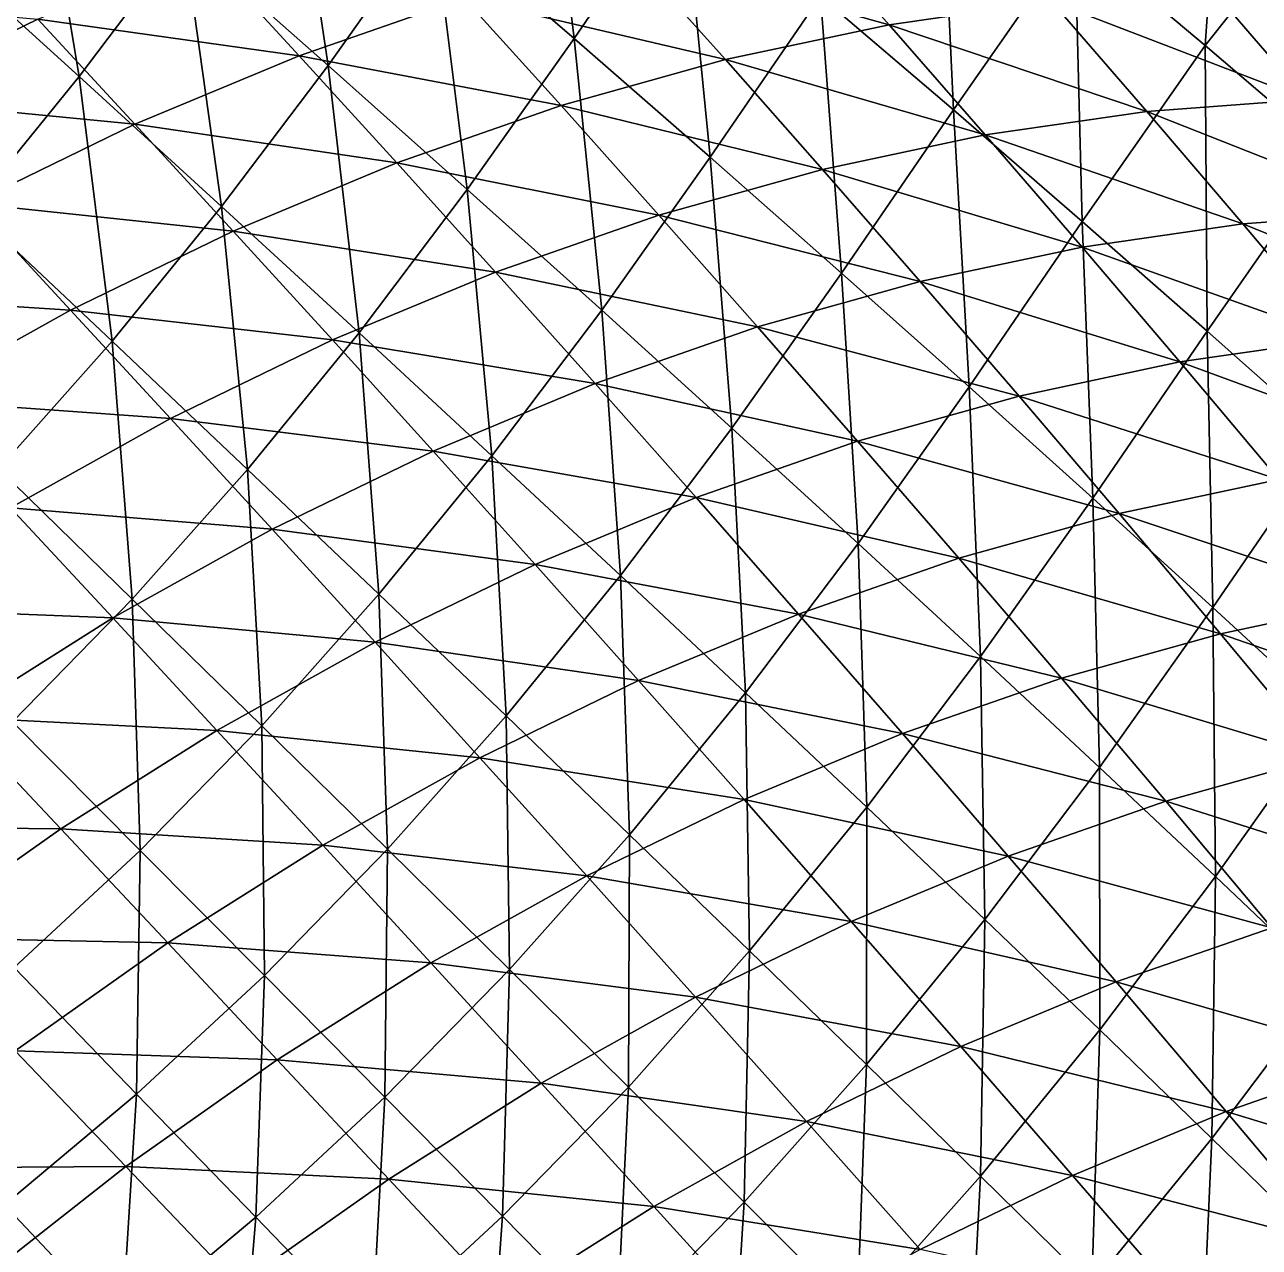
# Model space of a CAD drawing. Extents: x -232 to 179, y -162 to 161.
# Drawn here: x -10.46 to 36.92, y 4.6 to 51.5 of the extents above; entities that cross this region are included whole.
import ezdxf

# ---------------------------------------------------------------- set-up
doc = ezdxf.new("R2010")
doc.units = 0
doc.header["$MEASUREMENT"] = 0

msp = doc.modelspace()

# ---------------------------------------------------------------- linework, layer by layer
for points in [[(34.838562, 50.7006, -824.95374), (35.642693, 62.22436999999999, -830.7004400000001), (29.841148, 54.90244000000001, -831.72546), (29.841248, 54.90254, -831.7253400000001)], [(35.642693, 62.22436999999999, -830.7004400000001), (34.838562, 50.7006, -824.95374), (40.708855, 58.109272, -823.9166), (40.708954, 58.10937, -823.9165)], [(10.622517, 50.963665, -848.01416), (9.32803, 61.626175, -853.8629), (5.218914, 55.62855, -855.0591), (5.219014, 55.62865, -855.05896)], [(9.32803, 61.626175, -853.8629), (10.622517, 50.963665, -848.01416), (14.7976265, 57.057625, -846.7988), (14.797727, 57.057724, -846.7987)], [(1.1844215, 49.938297, -856.1185), (-0.3860015999999999, 60.420242, -862.237), (-4.350193, 54.82917, -863.278), (-4.350093, 54.82926999999999, -863.2779)], [(-0.3860015999999999, 60.420242, -862.237), (1.1844215, 49.938297, -856.1185), (5.218914, 55.62855, -855.0591), (5.219014, 55.62865, -855.05896)], [(-8.367409, 49.50601, -864.1344), (-10.098766, 59.86921700000001, -870.5879), (-14.03878, 54.64836500000001, -871.42786), (-14.03868, 54.648464, -871.4277300000001)], [(-10.098766, 59.86921700000001, -870.5879), (-8.367409, 49.50601, -864.1344), (-4.350193, 54.82917, -863.278), (-4.350093, 54.82926999999999, -863.2779)], [(25.181137, 48.228935, -833.0077), (24.676605, 59.182472, -838.58655), (20.077019, 52.595505, -839.8522), (20.077118, 52.595604, -839.85205)], [(24.676605, 59.182472, -838.58655), (25.181137, 48.228935, -833.0077), (29.841148, 54.90244000000001, -831.72546), (29.841248, 54.90254, -831.7253400000001)], [(39.68116, 46.56832, -818.2586), (40.708855, 58.109272, -823.9166), (34.838562, 50.7006, -824.95374), (34.83866, 50.7007, -824.9536)], [(15.841209, 46.412956, -841.0852699999999), (14.7976265, 57.057625, -846.7988), (10.622517, 50.963665, -848.01416), (10.622617, 50.963764, -848.01404)], [(14.7976265, 57.057625, -846.7988), (15.841209, 46.412956, -841.0852699999999), (20.077019, 52.595505, -839.8522), (20.077118, 52.595604, -839.85205)], [(6.5232124, 45.18201, -849.0907), (5.218914, 55.62855, -855.0591), (1.1844215, 49.938297, -856.1185), (1.1845216, 49.938396, -856.1184)], [(5.218914, 55.62855, -855.0591), (6.5232124, 45.18201, -849.0907), (10.622517, 50.963665, -848.01416), (10.622617, 50.963764, -848.01404)], [(22.708342, 51.490524, -619.61005), (12.733944, 54.28218, -623.3665), (19.039415, 55.62014, -626.0873), (19.039515, 55.62024, -626.0871599999999)], [(19.039415, 55.62014, -626.0873), (28.942564, 52.38797, -622.54645), (22.708342, 51.490524, -619.61005), (22.70844, 51.490623, -619.6099)], [(-14.03878, 54.64836500000001, -871.42786), (-12.501202, 44.438805, -864.77795), (-8.367409, 49.50601, -864.1344), (-8.367308999999999, 49.506107, -864.1343)], [(-2.9040718, 44.520702, -856.9902), (-4.350193, 54.82917, -863.278), (-8.367409, 49.50601, -864.1344), (-8.367308999999999, 49.506107, -864.1343)], [(-4.350193, 54.82917, -863.278), (-2.9040718, 44.520702, -856.9902), (1.1844215, 49.938297, -856.1185), (1.1845216, 49.938396, -856.1184)], [(30.123352, 43.948036, -826.2512), (29.841148, 54.90244000000001, -831.72546), (25.181137, 48.228935, -833.0077), (25.181236, 48.22903400000001, -833.00757)], [(29.841148, 54.90244000000001, -831.72546), (30.123352, 43.948036, -826.2512), (34.838562, 50.7006, -824.95374), (34.83866, 50.7007, -824.9536)], [(0.07573891, 50.308388, -618.65063), (-9.961183, 51.70793, -623.1188400000001), (-3.6342554, 54.342102, -625.1006), (-3.6341555, 54.3422, -625.10046)], [(-3.6342554, 54.342102, -625.1006), (6.4050226, 52.510155, -620.8842), (0.07573891, 50.308388, -618.65063), (0.07583891, 50.308487, -618.6505)], [(16.427593, 50.157806, -616.89996), (6.4050226, 52.510155, -620.8842), (12.733944, 54.28218, -623.3665), (12.734044, 54.28228000000001, -623.3664)], [(12.733944, 54.28218, -623.3665), (22.708342, 51.490524, -619.61005), (16.427593, 50.157806, -616.89996), (16.427692, 50.157906, -616.89984)], [(-19.955624, 52.605774, -627.8551), (-9.961183, 51.70793, -623.1188400000001), (-16.244732, 48.65473, -621.4039), (-16.244633, 48.65483, -621.40375)], [(20.889679, 41.96517, -834.2569599999999), (20.077019, 52.595505, -839.8522), (15.841209, 46.412956, -841.0852699999999), (15.84131, 46.413055, -841.08514)], [(20.077019, 52.595505, -839.8522), (20.889679, 41.96517, -834.2569599999999), (25.181137, 48.228935, -833.0077), (25.181236, 48.22903400000001, -833.00757)], [(38.739975, 48.62725, -619.17883), (28.942564, 52.38797, -622.54645), (35.10703, 52.848625, -625.69727), (35.10713, 52.848724, -625.69714)], [(44.783165, 48.650993, -622.51544), (35.10703, 52.848625, -625.69727), (41.179077, 52.872482, -629.0498), (41.179176, 52.87258000000001, -629.0497)], [(35.10703, 52.848625, -625.69727), (44.783165, 48.650993, -622.51544), (38.739975, 48.62725, -619.17883), (38.740074, 48.62735, -619.1787)], [(10.123487, 48.39273, -614.42737), (0.07573891, 50.308388, -618.65063), (6.4050226, 52.510155, -620.8842), (6.405122799999999, 52.510254, -620.8841)], [(6.4050226, 52.510155, -620.8842), (16.427593, 50.157806, -616.89996), (10.123487, 48.39273, -614.42737), (10.123588, 48.39283, -614.42725)], [(32.6048, 48.168785, -616.043), (22.708342, 51.490524, -619.61005), (28.942564, 52.38797, -622.54645), (28.942663, 52.38807, -622.5463)], [(28.942564, 52.38797, -622.54645), (38.739975, 48.62725, -619.17883), (32.6048, 48.168785, -616.043), (32.6049, 48.16888400000001, -616.0429)], [(-6.2314987, 47.682404, -616.67505), (-16.244732, 48.65473, -621.4039), (-9.961183, 51.70793, -623.1188400000001), (-9.961082000000001, 51.70803, -623.1187)], [(-9.961183, 51.70793, -623.1188400000001), (0.07573891, 50.308388, -618.65063), (-6.2314987, 47.682404, -616.67505), (-6.231398599999999, 47.682503, -616.6749)], [(26.400202, 47.275604, -613.12054), (16.427593, 50.157806, -616.89996), (22.708342, 51.490524, -619.61005), (22.70844, 51.490623, -619.6099)], [(22.708342, 51.490524, -619.61005), (32.6048, 48.168785, -616.043), (26.400202, 47.275604, -613.12054), (26.400301, 47.275703, -613.1204)], [(11.68232, 40.547268, -842.1774), (10.622517, 50.963665, -848.01416), (6.5232124, 45.18201, -849.0907), (6.5233126, 45.18210999999999, -849.0906)], [(10.622517, 50.963665, -848.01416), (11.68232, 40.547268, -842.1774), (15.841209, 46.412956, -841.0852699999999), (15.84131, 46.413055, -841.08514)], [(34.915726, 39.74385, -819.5699), (34.838562, 50.7006, -824.95374), (30.123352, 43.948036, -826.2512), (30.123451, 43.948135, -826.2511)], [(34.838562, 50.7006, -824.95374), (34.915726, 39.74385, -819.5699), (39.68116, 46.56832, -818.2586), (39.68125999999999, 46.56842, -818.2585)], [(3.8190231, 46.199585, -612.2026400000001), (-6.2314987, 47.682404, -616.67505), (0.07573891, 50.308388, -618.65063), (0.07583891, 50.308487, -618.6505)], [(0.07573891, 50.308388, -618.65063), (10.123487, 48.39273, -614.42737), (3.8190231, 46.199585, -612.2026400000001), (3.819123, 46.199684, -612.2025)], [(2.369049, 39.677395, -849.9763), (1.1844215, 49.938297, -856.1185), (-2.9040718, 44.520702, -856.9902), (-2.903972, 44.5208, -856.99005)], [(1.1844215, 49.938297, -856.1185), (2.369049, 39.677395, -849.9763), (6.5232124, 45.18201, -849.0907), (6.5233126, 45.18210999999999, -849.0906)], [(20.1493, 45.94922, -610.42334), (10.123487, 48.39273, -614.42737), (16.427593, 50.157806, -616.89996), (16.427692, 50.157906, -616.89984)], [(16.427593, 50.157806, -616.89996), (26.400202, 47.275604, -613.12054), (20.1493, 45.94922, -610.42334), (20.149399, 45.949318, -610.4232)], [(-7.111198399999999, 39.36360999999999, -857.6451400000001), (-8.367409, 49.50601, -864.1344), (-12.501202, 44.438805, -864.77795), (-12.5011015, 44.438904, -864.7778300000001)], [(-8.367409, 49.50601, -864.1344), (-7.111198399999999, 39.36360999999999, -857.6451400000001), (-2.9040718, 44.520702, -856.9902), (-2.903972, 44.5208, -856.99005)], [(-16.244732, 48.65473, -621.4039), (-6.2314987, 47.682404, -616.67505), (-12.495499, 44.63871, -614.9654), (-12.4953985, 44.63881, -614.9653)], [(13.875151, 44.192528, -607.9625), (3.8190231, 46.199585, -612.2026400000001), (10.123487, 48.39273, -614.42737), (10.123588, 48.39283, -614.42725)], [(10.123487, 48.39273, -614.42737), (20.1493, 45.94922, -610.42334), (13.875151, 44.192528, -607.9625), (13.875251, 44.192627, -607.9624)], [(42.390594, 44.312958, -612.6346), (32.6048, 48.168785, -616.043), (38.739975, 48.62725, -619.17883), (38.740074, 48.62735, -619.1787)], [(25.781067, 37.61007, -827.51526), (25.181137, 48.228935, -833.0077), (20.889679, 41.96517, -834.2569599999999), (20.889778, 41.96527, -834.25684)], [(25.181137, 48.228935, -833.0077), (25.781067, 37.61007, -827.51526), (30.123352, 43.948036, -826.2512), (30.123451, 43.948135, -826.2511)], [(36.28984000000001, 43.85707, -609.51636), (26.400202, 47.275604, -613.12054), (32.6048, 48.168785, -616.043), (32.6049, 48.16888400000001, -616.0429)], [(32.6048, 48.168785, -616.043), (42.390594, 44.312958, -612.6346), (36.28984000000001, 43.85707, -609.51636), (36.28994, 43.85717, -609.51624)], [(-2.4634876, 43.58391599999999, -610.23474), (-12.495499, 44.63871, -614.9654), (-6.2314987, 47.682404, -616.67505), (-6.231398599999999, 47.682503, -616.6749)], [(-6.2314987, 47.682404, -616.67505), (3.8190231, 46.199585, -612.2026400000001), (-2.4634876, 43.58391599999999, -610.23474), (-2.4633877, 43.584015, -610.2346)], [(30.120052, 42.968895, -606.6103), (20.1493, 45.94922, -610.42334), (26.400202, 47.275604, -613.12054), (26.400301, 47.275703, -613.1204)], [(26.400202, 47.275604, -613.12054), (36.28984000000001, 43.85707, -609.51636), (30.120052, 42.968895, -606.6103), (30.120152, 42.968994, -606.61017)], [(39.56912, 35.608166, -812.9518), (39.68116, 46.56832, -818.2586), (34.915726, 39.74385, -819.5699), (34.915825, 39.74395, -819.56976)], [(7.600642999999999, 42.00982, -605.74835), (-2.4634876, 43.58391599999999, -610.23474), (3.8190231, 46.199585, -612.2026400000001), (3.819123, 46.199684, -612.2025)], [(3.8190231, 46.199585, -612.2026400000001), (13.875151, 44.192528, -607.9625), (7.600642999999999, 42.00982, -605.74835), (7.6007433, 42.00992, -605.7482)], [(16.676147, 36.022423, -835.3635), (15.841209, 46.412956, -841.0852699999999), (11.68232, 40.547268, -842.1774), (11.68242, 40.547367, -842.1773)], [(15.841209, 46.412956, -841.0852699999999), (16.676147, 36.022423, -835.3635), (20.889679, 41.96517, -834.2569599999999), (20.889778, 41.96527, -834.25684)], [(23.904217, 41.64995, -603.9282), (13.875151, 44.192528, -607.9625), (20.1493, 45.94922, -610.42334), (20.149399, 45.949318, -610.4232)], [(20.1493, 45.94922, -610.42334), (30.120052, 42.968895, -606.6103), (23.904217, 41.64995, -603.9282), (23.904316, 41.650047, -603.9281)], [(7.467781, 34.962635, -843.0759), (6.5232124, 45.18201, -849.0907), (2.369049, 39.677395, -849.9763), (2.369149, 39.677494, -849.9762)], [(6.5232124, 45.18201, -849.0907), (7.467781, 34.962635, -843.0759), (11.68232, 40.547268, -842.1774), (11.68242, 40.547367, -842.1773)], [(-8.702921, 40.55214, -608.5318), (-18.696583, 41.184692, -613.5283), (-12.495499, 44.63871, -614.9654), (-12.4953985, 44.63881, -614.9653)], [(-12.495499, 44.63871, -614.9654), (-2.4634876, 43.58391599999999, -610.23474), (-8.702921, 40.55214, -608.5318), (-8.702821, 40.55224, -608.5317)], [(-12.501202, 44.438805, -864.77795), (-11.469597, 34.466347, -858.0657), (-7.111198399999999, 39.36360999999999, -857.6451400000001), (-7.111098299999999, 39.36371, -857.645)], [(-1.9056473, 34.437466, -850.6418), (-2.9040718, 44.520702, -856.9902), (-7.111198399999999, 39.36360999999999, -857.6451400000001), (-7.111098299999999, 39.36371, -857.645)], [(-2.9040718, 44.520702, -856.9902), (-1.9056473, 34.437466, -850.6418), (2.369049, 39.677395, -849.9763), (2.369149, 39.677494, -849.9762)], [(17.665268, 39.903107, -601.4812), (7.600642999999999, 42.00982, -605.74835), (13.875151, 44.192528, -607.9625), (13.875251, 44.192627, -607.9624)], [(13.875151, 44.192528, -607.9625), (23.904217, 41.64995, -603.9282), (17.665268, 39.903107, -601.4812), (17.665367, 39.903206, -601.4811)], [(46.063892, 39.898827, -606.0556), (36.28984000000001, 43.85707, -609.51636), (42.390594, 44.312958, -612.6346), (42.390694, 44.313057, -612.63446)], [(30.527199, 33.338387, -820.8474), (30.123352, 43.948036, -826.2512), (25.781067, 37.61007, -827.51526), (25.781166, 37.61017, -827.5151400000001)], [(40.0028, 39.4459, -602.9576400000001), (30.120052, 42.968895, -606.6103), (36.28984000000001, 43.85707, -609.51636), (36.28994, 43.85717, -609.51624)], [(30.123352, 43.948036, -826.2512), (30.527199, 33.338387, -820.8474), (34.915726, 39.74385, -819.5699), (34.915825, 39.74395, -819.56976)], [(36.28984000000001, 43.85707, -609.51636), (46.063892, 39.898827, -606.0556), (40.0028, 39.4459, -602.9576400000001), (40.0029, 39.446, -602.9575)], [(1.3479862, 39.406563, -603.7898), (-8.702921, 40.55214, -608.5318), (-2.4634876, 43.58391599999999, -610.23474), (-2.4633877, 43.584015, -610.2346)], [(-2.4634876, 43.58391599999999, -610.23474), (7.600642999999999, 42.00982, -605.74835), (1.3479862, 39.406563, -603.7898), (1.3480862, 39.406662, -603.7897)], [(33.873123, 38.563507, -600.07043), (23.904217, 41.64995, -603.9282), (30.120052, 42.968895, -606.6103), (30.120152, 42.968994, -606.61017)], [(30.120052, 42.968895, -606.6103), (40.0028, 39.4459, -602.9576400000001), (33.873123, 38.563507, -600.07043), (33.873222, 38.563606, -600.0703)], [(11.425959, 37.732643, -599.2794), (1.3479862, 39.406563, -603.7898), (7.600642999999999, 42.00982, -605.74835), (7.6007433, 42.00992, -605.7482)], [(7.600642999999999, 42.00982, -605.74835), (17.665268, 39.903107, -601.4812), (11.425959, 37.732643, -599.2794), (11.426059, 37.732742, -599.2793)], [(21.517624, 31.596914, -828.6349), (20.889679, 41.96517, -834.2569599999999), (16.676147, 36.022423, -835.3635), (16.676247, 36.022522, -835.3634)], [(20.889679, 41.96517, -834.2569599999999), (21.517624, 31.596914, -828.6349), (25.781067, 37.61007, -827.51526), (25.781166, 37.61017, -827.5151400000001)], [(27.697699, 37.253136, -597.4058), (17.665268, 39.903107, -601.4812), (23.904217, 41.64995, -603.9282), (23.904316, 41.650047, -603.9281)], [(23.904217, 41.64995, -603.9282), (33.873123, 38.563507, -600.07043), (27.697699, 37.253136, -597.4058), (27.697798, 37.253235, -597.4057)], [(-18.696583, 41.184692, -613.5283), (-8.702921, 40.55214, -608.5318), (-14.87969, 37.11167, -607.1003400000001), (-14.87959, 37.11177, -607.1002)], [(-4.861801, 36.389206, -602.095), (-14.87969, 37.11167, -607.1003400000001), (-8.702921, 40.55214, -608.5318), (-8.702821, 40.55224, -608.5317)], [(-8.702921, 40.55214, -608.5318), (1.3479862, 39.406563, -603.7898), (-4.861801, 36.389206, -602.095), (-4.861701, 36.389305, -602.09485)], [(12.406242, 30.364424, -836.2738), (11.68232, 40.547268, -842.1774), (7.467781, 34.962635, -843.0759), (7.467880999999999, 34.962734, -843.0758)], [(11.68232, 40.547268, -842.1774), (12.406242, 30.364424, -836.2738), (16.676147, 36.022423, -835.3635), (16.676247, 36.022522, -835.3634)], [(21.499306, 35.517654, -594.97473), (11.425959, 37.732643, -599.2794), (17.665268, 39.903107, -601.4812), (17.665367, 39.903206, -601.4811)], [(17.665268, 39.903107, -601.4812), (27.697699, 37.253136, -597.4058), (21.499306, 35.517654, -594.97473), (21.499405, 35.517754, -594.9746)], [(-6.3340607, 29.46154, -851.0691), (-7.111198399999999, 39.36360999999999, -857.6451400000001), (-11.469597, 34.466347, -858.0657), (-11.469497, 34.466446, -858.06555)], [(-7.111198399999999, 39.36360999999999, -857.6451400000001), (-6.3340607, 29.46154, -851.0691), (-1.9056473, 34.437466, -850.6418), (-1.9055473, 34.437565, -850.64166)], [(5.208383599999999, 35.144005, -597.3319), (-4.861801, 36.389206, -602.095), (1.3479862, 39.406563, -603.7898), (1.3480862, 39.406662, -603.7897)], [(3.1309395, 29.64654, -843.75104), (2.369049, 39.677395, -849.9763), (-1.9056473, 34.437466, -850.6418), (-1.9055473, 34.437565, -850.64166)], [(1.3479862, 39.406563, -603.7898), (11.425959, 37.732643, -599.2794), (5.208383599999999, 35.144005, -597.3319), (5.2084837, 35.144104, -597.3318)], [(2.369049, 39.677395, -849.9763), (3.1309395, 29.64654, -843.75104), (7.467781, 34.962635, -843.0759), (7.467880999999999, 34.962734, -843.0758)], [(35.138775, 29.141657, -814.24146), (34.915726, 39.74385, -819.5699), (30.527199, 33.338387, -820.8474), (30.527298, 33.338486, -820.8473)], [(43.749184, 34.927673, -596.3574), (33.873123, 38.563507, -600.07043), (40.0028, 39.4459, -602.9576400000001), (40.0029, 39.446, -602.9575)], [(34.915726, 39.74385, -819.5699), (35.138775, 29.141657, -814.24146), (39.56912, 35.608166, -812.9518), (39.569218, 35.608265, -812.95166)], [(37.66506, 34.051826, -593.4917), (27.697699, 37.253136, -597.4058), (33.873123, 38.563507, -600.07043), (33.873222, 38.563606, -600.0703)], [(33.873123, 38.563507, -600.07043), (43.749184, 34.927673, -596.3574), (37.66506, 34.051826, -593.4917), (37.665157, 34.051926, -593.4916)], [(15.300562, 33.36129, -592.78723), (5.208383599999999, 35.144005, -597.3319), (11.425959, 37.732643, -599.2794), (11.426059, 37.732742, -599.2793)], [(11.425959, 37.732643, -599.2794), (21.499306, 35.517654, -594.97473), (15.300562, 33.36129, -592.78723), (15.300662, 33.36139, -592.7871)], [(26.218353, 27.261198, -821.9789400000001), (25.781067, 37.61007, -827.51526), (21.517624, 31.596914, -828.6349), (21.517723, 31.597013, -828.63477)], [(25.781067, 37.61007, -827.51526), (26.218353, 27.261198, -821.9789400000001), (30.527199, 33.338387, -820.8474), (30.527298, 33.338486, -820.8473)], [(-14.87969, 37.11167, -607.1003400000001), (-4.861801, 36.389206, -602.095), (-11.00922, 32.965073, -600.67035), (-11.00912, 32.96517, -600.6702)], [(31.53553, 32.75119, -590.84686), (21.499306, 35.517654, -594.97473), (27.697699, 37.253136, -597.4058), (27.697798, 37.253235, -597.4057)], [(27.697699, 37.253136, -597.4058), (37.66506, 34.051826, -593.4917), (31.53553, 32.75119, -590.84686), (31.53563, 32.75129, -590.8467400000001)], [(-0.9665661, 32.14357, -595.64655), (-11.00922, 32.965073, -600.67035), (-4.861801, 36.389206, -602.095), (-4.861701, 36.389305, -602.09485)], [(-4.861801, 36.389206, -602.095), (5.208383599999999, 35.144005, -597.3319), (-0.9665661, 32.14357, -595.64655), (-0.96646607, 32.14367, -595.6464)], [(17.197136, 25.871891, -829.55597), (16.676147, 36.022423, -835.3635), (12.406242, 30.364424, -836.2738), (12.4063425, 30.364523, -836.2737)], [(16.676147, 36.022423, -835.3635), (17.197136, 25.871891, -829.55597), (21.517624, 31.596914, -828.6349), (21.517723, 31.597013, -828.63477)], [(39.62547, 25.01215, -807.6865), (39.56912, 35.608166, -812.9518), (35.138775, 29.141657, -814.24146), (35.138874, 29.141756, -814.24133)], [(9.123405, 30.789482, -590.8524), (-0.9665661, 32.14357, -595.64655), (5.208383599999999, 35.144005, -597.3319), (5.2084837, 35.144104, -597.3318)], [(5.208383599999999, 35.144005, -597.3319), (15.300562, 33.36129, -592.78723), (9.123405, 30.789482, -590.8524), (9.123505999999999, 30.789581, -590.8523)], [(25.383202, 31.028603, -588.43384), (15.300562, 33.36129, -592.78723), (21.499306, 35.517654, -594.97473), (21.499405, 35.517754, -594.9746)], [(21.499306, 35.517654, -594.97473), (31.53553, 32.75119, -590.84686), (25.383202, 31.028603, -588.43384), (25.3833, 31.028702, -588.4337)], [(8.012428, 24.978489, -836.95776), (7.467781, 34.962635, -843.0759), (3.1309395, 29.64654, -843.75104), (3.1310394, 29.646639, -843.7509)], [(7.467781, 34.962635, -843.0759), (8.012428, 24.978489, -836.95776), (12.406242, 30.364424, -836.2738), (12.4063425, 30.364523, -836.2737)], [(-11.469597, 34.466347, -858.0657), (-10.930832, 24.755398, -851.2468), (-6.3340607, 29.46154, -851.0691), (-6.3339605, 29.46164, -851.069)], [(-1.3618393, 24.598286, -844.1846), (-1.9056473, 34.437466, -850.6418), (-6.3340607, 29.46154, -851.0691), (-6.3339605, 29.46164, -851.069)], [(-1.9056473, 34.437466, -850.6418), (-1.3618393, 24.598286, -844.1846), (3.1309395, 29.64654, -843.75104), (3.1310394, 29.646639, -843.7509)], [(41.50184, 29.425648, -586.86414), (31.53553, 32.75119, -590.84686), (37.66506, 34.051826, -593.4917), (37.665157, 34.051926, -593.4916)], [(19.230526, 28.888283, -586.26263), (9.123405, 30.789482, -590.8524), (15.300562, 33.36129, -592.78723), (15.300662, 33.36139, -592.7871)], [(15.300562, 33.36129, -592.78723), (25.383202, 31.028603, -588.43384), (19.230526, 28.888283, -586.26263), (19.230625, 28.888382, -586.2625)], [(30.78886, 23.00655, -815.3838), (30.527199, 33.338387, -820.8474), (26.218353, 27.261198, -821.9789400000001), (26.218452, 27.261297, -821.9788)], [(30.527199, 33.338387, -820.8474), (30.78886, 23.00655, -815.3838), (35.138775, 29.141657, -814.24146), (35.138874, 29.141756, -814.24133)], [(-7.079496400000001, 28.738653, -594.2299), (-17.077156, 29.141897, -599.52094), (-11.00922, 32.965073, -600.67035), (-11.00912, 32.96517, -600.6702)], [(-11.00922, 32.965073, -600.67035), (-0.9665661, 32.14357, -595.64655), (-7.079496400000001, 28.738653, -594.2299), (-7.0793962, 28.738752, -594.2298)], [(35.42385, 28.135952, -584.2416), (25.383202, 31.028603, -588.43384), (31.53553, 32.75119, -590.84686), (31.53563, 32.75129, -590.8467400000001)], [(31.53553, 32.75119, -590.84686), (41.50184, 29.425648, -586.86414), (35.42385, 28.135952, -584.2416), (35.42395, 28.136051, -584.24146)], [(2.9885998, 27.808552, -589.178), (-7.079496400000001, 28.738653, -594.2299), (-0.9665661, 32.14357, -595.64655), (-0.96646607, 32.14367, -595.6464)], [(-0.9665661, 32.14357, -595.64655), (9.123405, 30.789482, -590.8524), (2.9885998, 27.808552, -589.178), (2.9886997, 27.808651, -589.17786)], [(21.851852, 21.475204, -822.90985), (21.517624, 31.596914, -828.6349), (17.197136, 25.871891, -829.55597), (17.197235, 25.87199, -829.55585)], [(21.517624, 31.596914, -828.6349), (21.851852, 21.475204, -822.90985), (26.218353, 27.261198, -821.9789400000001), (26.218452, 27.261297, -821.9788)], [(29.323257, 26.42786, -581.8489), (19.230526, 28.888283, -586.26263), (25.383202, 31.028603, -588.43384), (25.3833, 31.028702, -588.4337)], [(25.383202, 31.028603, -588.43384), (35.42385, 28.135952, -584.2416), (29.323257, 26.42786, -581.8489), (29.323357, 26.42796, -581.84875)], [(13.0992775, 26.335571, -584.3421599999999), (2.9885998, 27.808552, -589.178), (9.123405, 30.789482, -590.8524), (9.123505999999999, 30.789581, -590.8523)], [(12.751263, 20.422152, -830.2481), (12.406242, 30.364424, -836.2738), (8.012428, 24.978489, -836.95776), (8.012528, 24.978588, -836.9576400000001)], [(9.123405, 30.789482, -590.8524), (19.230526, 28.888283, -586.26263), (13.0992775, 26.335571, -584.3421599999999), (13.099378, 26.33567, -584.34204)], [(12.406242, 30.364424, -836.2738), (12.751263, 20.422152, -830.2481), (17.197136, 25.871891, -829.55597), (17.197235, 25.87199, -829.55585)], [(-6.025432599999999, 19.823742, -844.3648699999999), (-6.3340607, 29.46154, -851.0691), (-10.930832, 24.755398, -851.2468), (-10.930732, 24.755497, -851.2467)], [(-6.3340607, 29.46154, -851.0691), (-6.025432599999999, 19.823742, -844.3648699999999), (-1.3618393, 24.598286, -844.1846), (-1.3617393, 24.598385, -844.18445)], [(3.4606285, 19.863914, -837.3969999999999), (3.1309395, 29.64654, -843.75104), (-1.3618393, 24.598286, -844.1846), (-1.3617393, 24.598385, -844.18445)], [(3.1309395, 29.64654, -843.75104), (3.4606285, 19.863914, -837.3969999999999), (8.012428, 24.978489, -836.95776), (8.012528, 24.978588, -836.9576400000001)], [(45.389847, 24.676025, -580.1774), (35.42385, 28.135952, -584.2416), (41.50184, 29.425648, -586.86414), (41.501938, 29.425747, -586.864)], [(-17.077156, 29.141897, -599.52094), (-7.079496400000001, 28.738653, -594.2299), (-13.113394, 24.936922, -593.0869), (-13.113294, 24.937021, -593.0868)], [(35.23866, 18.825012, -808.8385599999999), (35.138775, 29.141657, -814.24146), (30.78886, 23.00655, -815.3838), (30.78896, 23.006649, -815.38367)], [(35.138775, 29.141657, -814.24146), (35.23866, 18.825012, -808.8385599999999), (39.62547, 25.01215, -807.6865), (39.62557, 25.012249, -807.6864)], [(-3.0845947, 24.425774, -587.77057), (-13.113394, 24.936922, -593.0869), (-7.079496400000001, 28.738653, -594.2299), (-7.0793962, 28.738752, -594.2298)], [(-7.079496400000001, 28.738653, -594.2299), (2.9885998, 27.808552, -589.178), (-3.0845947, 24.425774, -587.77057), (-3.0844948, 24.425873, -587.77045)], [(23.22232, 24.30553, -579.6958599999999), (13.0992775, 26.335571, -584.3421599999999), (19.230526, 28.888283, -586.26263), (19.230625, 28.888382, -586.2625)], [(19.230526, 28.888283, -586.26263), (29.323257, 26.42786, -581.8489), (23.22232, 24.30553, -579.6958599999999), (23.22242, 24.30563, -579.69574)], [(39.36924, 23.398506, -577.5796), (29.323257, 26.42786, -581.8489), (35.42385, 28.135952, -584.2416), (35.42395, 28.136051, -584.24146)], [(35.42385, 28.135952, -584.2416), (45.389847, 24.676025, -580.1774), (39.36924, 23.398506, -577.5796), (39.36934, 23.398605, -577.57947)], [(7.010061299999999, 23.376797, -582.6802), (-3.0845947, 24.425774, -587.77057), (2.9885998, 27.808552, -589.178), (2.9886997, 27.808651, -589.17786)], [(2.9885998, 27.808552, -589.178), (13.0992775, 26.335571, -584.3421599999999), (7.010061299999999, 23.376797, -582.6802), (7.0101614, 23.376896, -582.68005)], [(26.380741, 17.165413, -816.32355), (26.218353, 27.261198, -821.9789400000001), (21.851852, 21.475204, -822.90985), (21.851952, 21.475304, -822.9097)], [(26.218353, 27.261198, -821.9789400000001), (26.380741, 17.165413, -816.32355), (30.78886, 23.00655, -815.3838), (30.78896, 23.006649, -815.38367)], [(17.142628, 21.77428, -577.79156), (7.010061299999999, 23.376797, -582.6802), (13.0992775, 26.335571, -584.3421599999999), (13.099378, 26.33567, -584.34204)], [(13.0992775, 26.335571, -584.3421599999999), (23.22232, 24.30553, -579.6958599999999), (17.142628, 21.77428, -577.79156), (17.142727, 21.77438, -577.7914400000001)], [(33.32624000000001, 21.706528, -575.2095), (23.22232, 24.30553, -579.6958599999999), (29.323257, 26.42786, -581.8489), (29.323357, 26.42796, -581.84875)], [(29.323257, 26.42786, -581.8489), (39.36924, 23.398506, -577.5796), (33.32624000000001, 21.706528, -575.2095), (33.32634, 21.706627, -575.20935)], [(17.358643, 15.967434, -823.6093), (17.197136, 25.871891, -829.55597), (12.751263, 20.422152, -830.2481), (12.751363, 20.42225, -830.248)], [(17.197136, 25.871891, -829.55597), (17.358643, 15.967434, -823.6093), (21.851852, 21.475204, -822.90985), (21.851952, 21.475304, -822.9097)], [(-9.079258, 20.648758, -586.635), (-19.054441, 20.746092, -592.2208), (-13.113394, 24.936922, -593.0869), (-13.113294, 24.937021, -593.0868)], [(-13.113394, 24.936922, -593.0869), (-3.0845947, 24.425774, -587.77057), (-9.079258, 20.648758, -586.635), (-9.079158, 20.648857, -586.6349)], [(-10.930832, 24.755398, -851.2468), (-10.863216, 15.332485, -844.2844), (-6.025432599999999, 19.823742, -844.3648699999999), (-6.025332499999999, 19.823841, -844.36475)], [(8.1455345, 15.246986, -830.6925), (8.012428, 24.978489, -836.95776), (3.4606285, 19.863914, -837.3969999999999), (3.4607284, 19.864014, -837.39685)], [(8.012428, 24.978489, -836.95776), (8.1455345, 15.246986, -830.6925), (12.751263, 20.422152, -830.2481), (12.751363, 20.42225, -830.248)], [(39.576454, 14.709242, -802.33307), (39.62547, 25.01215, -807.6865), (35.23866, 18.825012, -808.8385599999999), (35.238758, 18.825111, -808.83844)], [(0.9820061, 20.019165, -581.2832), (-9.079258, 20.648758, -586.635), (-3.0845947, 24.425774, -587.77057), (-3.0844948, 24.425873, -587.77045)], [(-1.264225, 15.026646, -837.57965), (-1.3618393, 24.598286, -844.1846), (-6.025432599999999, 19.823742, -844.3648699999999), (-6.025332499999999, 19.823841, -844.36475)], [(-3.0845947, 24.425774, -587.77057), (7.010061299999999, 23.376797, -582.6802), (0.9820061, 20.019165, -581.2832), (0.9821061, 20.019264, -581.2831)], [(-1.3618393, 24.598286, -844.1846), (-1.264225, 15.026646, -837.57965), (3.4606285, 19.863914, -837.3969999999999), (3.4607284, 19.864014, -837.39685)], [(27.282898, 19.604233, -573.0768), (17.142628, 21.77428, -577.79156), (23.22232, 24.30553, -579.6958599999999), (23.22242, 24.30563, -579.69574)], [(23.22232, 24.30553, -579.6958599999999), (33.32624000000001, 21.706528, -575.2095), (27.282898, 19.604233, -573.0768), (27.282997, 19.604332, -573.07666)], [(11.104612, 18.840385, -576.14355), (0.9820061, 20.019165, -581.2832), (7.010061299999999, 23.376797, -582.6802), (7.0101614, 23.376896, -582.68005)], [(7.010061299999999, 23.376797, -582.6802), (17.142628, 21.77428, -577.79156), (11.104612, 18.840385, -576.14355), (11.1047125, 18.840485, -576.14343)], [(43.37889000000001, 18.528969, -570.8497), (33.32624000000001, 21.706528, -575.2095), (39.36924, 23.398506, -577.5796), (39.36934, 23.398605, -577.57947)], [(30.793163, 12.934345, -809.78625), (30.78886, 23.00655, -815.3838), (26.380741, 17.165413, -816.32355), (26.38084, 17.165512, -816.3234)], [(30.78886, 23.00655, -815.3838), (30.793163, 12.934345, -809.78625), (35.23866, 18.825012, -808.8385599999999), (35.238758, 18.825111, -808.83844)], [(21.260603, 17.096897, -571.1904), (11.104612, 18.840385, -576.14355), (17.142628, 21.77428, -577.79156), (17.142727, 21.77438, -577.7914400000001)], [(17.142628, 21.77428, -577.79156), (27.282898, 19.604233, -573.0768), (21.260603, 17.096897, -571.1904), (21.260702, 17.096996, -571.1903)], [(21.844707, 11.605143, -817.0296599999999), (21.851852, 21.475204, -822.90985), (17.358643, 15.967434, -823.6093), (17.358742, 15.967534, -823.6092)], [(21.851852, 21.475204, -822.90985), (21.844707, 11.605143, -817.0296599999999), (26.380741, 17.165413, -816.32355), (26.38084, 17.165512, -816.3234)], [(37.399567, 16.854836, -568.5045), (27.282898, 19.604233, -573.0768), (33.32624000000001, 21.706528, -575.2095), (33.32634, 21.706627, -575.20935)], [(33.32624000000001, 21.706528, -575.2095), (43.37889000000001, 18.528969, -570.8497), (37.399567, 16.854836, -568.5045), (37.399666, 16.854935, -568.5044)], [(-19.054441, 20.746092, -592.2208), (-9.079258, 20.648758, -586.635), (-14.981678, 16.485176, -585.77454), (-14.981578, 16.485275, -585.7744)], [(-4.968113, 16.270214, -580.1561), (-14.981678, 16.485176, -585.77454), (-9.079258, 20.648758, -586.635), (-9.079158, 20.648857, -586.6349)], [(-9.079258, 20.648758, -586.635), (0.9820061, 20.019165, -581.2832), (-4.968113, 16.270214, -580.1561), (-4.968013, 16.270313, -580.156)], [(12.703861, 10.737152, -824.0585), (12.751263, 20.422152, -830.2481), (8.1455345, 15.246986, -830.6925), (8.145635, 15.247087, -830.6924)], [(12.751263, 20.422152, -830.2481), (12.703861, 10.737152, -824.0585), (17.358643, 15.967434, -823.6093), (17.358742, 15.967534, -823.6092)], [(5.127247000000001, 15.510986, -574.7583599999999), (-4.968113, 16.270214, -580.1561), (0.9820061, 20.019165, -581.2832), (0.9821061, 20.019264, -581.2831)], [(0.9820061, 20.019165, -581.2832), (11.104612, 18.840385, -576.14355), (5.127247000000001, 15.510986, -574.7583599999999), (5.127347, 15.511086, -574.75824)], [(-6.1655693, 10.476387, -837.4981700000001), (-6.025432599999999, 19.823742, -844.3648699999999), (-10.863216, 15.332485, -844.2844), (-10.863116, 15.332585, -844.2843)], [(-6.025432599999999, 19.823742, -844.3648699999999), (-6.1655693, 10.476387, -837.4981700000001), (-1.264225, 15.026646, -837.57965), (-1.264125, 15.026746, -837.5795)], [(3.364708, 10.352409, -830.8773), (3.4606285, 19.863914, -837.3969999999999), (-1.264225, 15.026646, -837.57965), (-1.264125, 15.026746, -837.5795)], [(3.4606285, 19.863914, -837.3969999999999), (3.364708, 10.352409, -830.8773), (8.1455345, 15.246986, -830.6925), (8.145635, 15.247087, -830.6924)], [(31.419903, 14.774693, -566.3943), (21.260603, 17.096897, -571.1904), (27.282898, 19.604233, -573.0768), (27.282997, 19.604332, -573.07666)], [(27.282898, 19.604233, -573.0768), (37.399567, 16.854836, -568.5045), (31.419903, 14.774693, -566.3943), (31.420002, 14.774793, -566.39417)], [(15.279596, 14.190701, -569.55804), (5.127247000000001, 15.510986, -574.7583599999999), (11.104612, 18.840385, -576.14355), (11.1047125, 18.840485, -576.14343)], [(11.104612, 18.840385, -576.14355), (21.260603, 17.096897, -571.1904), (15.279596, 14.190701, -569.55804), (15.279696, 14.190801, -569.5579)], [(35.09767, 8.774464, -803.2879), (35.23866, 18.825012, -808.8385599999999), (30.793163, 12.934345, -809.78625), (30.793262, 12.934445, -809.78613)], [(35.23866, 18.825012, -808.8385599999999), (35.09767, 8.774464, -803.2879), (39.576454, 14.709242, -802.33307), (39.576553, 14.709342, -802.33295)], [(25.461063, 12.293758, -564.52783), (15.279596, 14.190701, -569.55804), (21.260603, 17.096897, -571.1904), (21.260702, 17.096996, -571.1903)], [(21.260603, 17.096897, -571.1904), (31.419903, 14.774693, -566.3943), (25.461063, 12.293758, -564.52783), (25.461163, 12.293859, -564.5277)], [(26.218666, 7.3269253, -810.4984), (26.380741, 17.165413, -816.32355), (21.844707, 11.605143, -817.0296599999999), (21.844807, 11.605243, -817.02954)], [(26.380741, 17.165413, -816.32355), (26.218666, 7.3269253, -810.4984), (30.793163, 12.934345, -809.78625), (30.793262, 12.934445, -809.78613)], [(41.551243, 11.862049, -561.72205), (31.419903, 14.774693, -566.3943), (37.399567, 16.854836, -568.5045), (37.399666, 16.854935, -568.5044)], [(-14.981678, 16.485176, -585.77454), (-4.968113, 16.270214, -580.1561), (-10.826675, 12.137573, -579.30206), (-10.826575, 12.137673, -579.3019400000001)], [(-0.7728385999999999, 11.793556, -573.64075), (-10.826675, 12.137573, -579.30206), (-4.968113, 16.270214, -580.1561), (-4.968013, 16.270313, -580.156)], [(-4.968113, 16.270214, -580.1561), (5.127247000000001, 15.510986, -574.7583599999999), (-0.7728385999999999, 11.793556, -573.64075), (-0.7727385999999999, 11.793656, -573.6406)], [(17.145573, 6.325016000000001, -817.4831), (17.358643, 15.967434, -823.6093), (12.703861, 10.737152, -824.0585), (12.703961, 10.737252, -824.05835)], [(17.358643, 15.967434, -823.6093), (17.145573, 6.325016000000001, -817.4831), (21.844707, 11.605143, -817.0296599999999), (21.844807, 11.605243, -817.02954)], [(-10.863216, 15.332485, -844.2844), (-11.239189, 6.224930000000001, -837.1481), (-6.1655693, 10.476387, -837.4981700000001), (-6.165469, 10.476487, -837.49805)], [(9.358658, 10.892723, -568.18585), (-0.7728385999999999, 11.793556, -573.64075), (5.127247000000001, 15.510986, -574.7583599999999), (5.127347, 15.511086, -574.75824)], [(7.8721237, 5.7904587, -824.2452400000001), (8.1455345, 15.246986, -830.6925), (3.364708, 10.352409, -830.8773), (3.3648078, 10.3525095, -830.8772)], [(5.127247000000001, 15.510986, -574.7583599999999), (15.279596, 14.190701, -569.55804), (9.358658, 10.892723, -568.18585), (9.358758, 10.892823, -568.1857)], [(8.1455345, 15.246986, -830.6925), (7.8721237, 5.7904587, -824.2452400000001), (12.703861, 10.737152, -824.0585), (12.703961, 10.737252, -824.05835)], [(-1.5946999, 5.748253, -830.79486), (-1.264225, 15.026646, -837.57965), (-6.1655693, 10.476387, -837.4981700000001), (-6.165469, 10.476487, -837.49805)], [(-1.264225, 15.026646, -837.57965), (-1.5946999, 5.748253, -830.79486), (3.364708, 10.352409, -830.8773), (3.3648078, 10.3525095, -830.8772)], [(35.64159, 9.806248, -559.6366), (25.461063, 12.293758, -564.52783), (31.419903, 14.774693, -566.3943), (31.420002, 14.774793, -566.39417)], [(31.419903, 14.774693, -566.3943), (41.551243, 11.862049, -561.72205), (35.64159, 9.806248, -559.6366), (35.64169, 9.806348, -559.6365)], [(39.30208, 4.6788273, -796.81885), (39.576454, 14.709242, -802.33307), (35.09767, 8.774464, -803.2879), (35.09777, 8.774564, -803.2878)], [(19.543077, 9.418194, -562.9126), (9.358658, 10.892723, -568.18585), (15.279596, 14.190701, -569.55804), (15.279696, 14.190801, -569.5579)], [(15.279596, 14.190701, -569.55804), (25.461063, 12.293758, -564.52783), (19.543077, 9.418194, -562.9126), (19.543177, 9.418294, -562.9125)], [(30.488918, 3.125061, -804.0054), (30.793163, 12.934345, -809.78625), (26.218666, 7.3269253, -810.4984), (26.218765, 7.3270254, -810.4983)], [(30.793163, 12.934345, -809.78625), (30.488918, 3.125061, -804.0054), (35.09767, 8.774464, -803.2879), (35.09777, 8.774564, -803.2878)], [(-6.5821304, 7.695675, -572.7938), (-16.584175, 7.6284485, -578.7221), (-10.826675, 12.137573, -579.30206), (-10.826575, 12.137673, -579.3019400000001)], [(-10.826675, 12.137573, -579.30206), (-0.7728385999999999, 11.793556, -573.64075), (-6.5821304, 7.695675, -572.7938), (-6.5820303, 7.695775, -572.7937)], [(29.752514, 7.354369999999999, -557.7919999999999), (19.543077, 9.418194, -562.9126), (25.461063, 12.293758, -564.52783), (25.461163, 12.293859, -564.5277)], [(25.461063, 12.293758, -564.52783), (35.64159, 9.806248, -559.6366), (29.752514, 7.354369999999999, -557.7919999999999), (29.752613, 7.354470299999999, -557.7919)], [(45.79004, 6.716316, -554.84924), (35.64159, 9.806248, -559.6366), (41.551243, 11.862049, -561.72205), (41.551342, 11.862149, -561.7219)], [(3.5142746, 7.210396, -567.0788), (-6.5821304, 7.695675, -572.7938), (-0.7728385999999999, 11.793556, -573.64075), (-0.7727385999999999, 11.793656, -573.6406)], [(-0.7728385999999999, 11.793556, -573.64075), (9.358658, 10.892723, -568.18585), (3.5142746, 7.210396, -567.0788), (3.5143745, 7.210496000000001, -567.0787)], [(21.47968, 2.0020218, -810.9557), (21.844707, 11.605143, -817.0296599999999), (17.145573, 6.325016000000001, -817.4831), (17.145672, 6.325116, -817.4830000000001)], [(21.844707, 11.605143, -817.0296599999999), (21.47968, 2.0020218, -810.9557), (26.218666, 7.3269253, -810.4984), (26.218765, 7.3270254, -810.4983)], [(-6.728424, 1.4464226, -830.4407), (-6.1655693, 10.476387, -837.4981700000001), (-11.239189, 6.224930000000001, -837.1481), (-11.239089, 6.22503, -837.14795)], [(-6.1655693, 10.476387, -837.4981700000001), (-6.728424, 1.4464226, -830.4407), (-1.5946999, 5.748253, -830.79486), (-1.5945998, 5.748353, -830.79474)], [(13.684525, 6.1549606, -561.55493), (3.5142746, 7.210396, -567.0788), (9.358658, 10.892723, -568.18585), (9.358758, 10.892823, -568.1857)], [(12.26778, 1.331173, -817.6716299999999), (12.703861, 10.737152, -824.0585), (7.8721237, 5.7904587, -824.2452400000001), (7.872224, 5.790559, -824.2451)], [(9.358658, 10.892723, -568.18585), (19.543077, 9.418194, -562.9126), (13.684525, 6.1549606, -561.55493), (13.684625, 6.155061, -561.5548)], [(12.703861, 10.737152, -824.0585), (12.26778, 1.331173, -817.6716299999999), (17.145573, 6.325016000000001, -817.4831), (17.145672, 6.325116, -817.4830000000001)], [(2.8599014, 1.1372643, -824.1619), (3.364708, 10.352409, -830.8773), (-1.5946999, 5.748253, -830.79486), (-1.5945998, 5.748353, -830.79474)], [(3.364708, 10.352409, -830.8773), (2.8599014, 1.1372643, -824.1619), (7.8721237, 5.7904587, -824.2452400000001), (7.872224, 5.790559, -824.2451)], [(39.957012, 4.687179599999999, -552.79083), (29.752514, 7.354369999999999, -557.7919999999999), (35.64159, 9.806248, -559.6366), (35.64169, 9.806348, -559.6365)], [(35.64159, 9.806248, -559.6366), (45.79004, 6.716316, -554.84924), (39.957012, 4.687179599999999, -552.79083), (39.95711, 4.687279699999999, -552.7907)], [(23.903814, 4.5124702, -556.1957), (13.684525, 6.1549606, -561.55493), (19.543077, 9.418194, -562.9126), (19.543177, 9.418294, -562.9125)], [(19.543077, 9.418194, -562.9126), (29.752514, 7.354369999999999, -557.7919999999999), (23.903814, 4.5124702, -556.1957), (23.903913, 4.5125704, -556.19556)], [(34.66317, -1.0075455, -797.541), (35.09767, 8.774464, -803.2879), (30.488918, 3.125061, -804.0054), (30.489017, 3.125161, -804.00525)], [(35.09767, 8.774464, -803.2879), (34.66317, -1.0075455, -797.541), (39.30208, 4.6788273, -796.81885), (39.302177, 4.6789274, -796.8187)], [(-16.584175, 7.6284485, -578.7221), (-6.5821304, 7.695675, -572.7938), (-12.291222, 3.2244606, -572.21875), (-12.2911215, 3.2245605, -572.2186)], [(-2.2401772, 3.151184, -566.2399), (-12.291222, 3.2244606, -572.21875), (-6.5821304, 7.695675, -572.7938), (-6.5820303, 7.695775, -572.7937)], [(-6.5821304, 7.695675, -572.7938), (3.5142746, 7.210396, -567.0788), (-2.2401772, 3.151184, -566.2399), (-2.2400773, 3.151284, -566.2398)], [(7.901725999999999, 2.511444, -560.45953), (-2.2401772, 3.151184, -566.2399), (3.5142746, 7.210396, -567.0788), (3.5143745, 7.210496000000001, -567.0787)], [(3.5142746, 7.210396, -567.0788), (13.684525, 6.1549606, -561.55493), (7.901725999999999, 2.511444, -560.45953), (7.901826, 2.511544, -560.4594)], [(25.714447, -2.239708, -804.46606), (26.218666, 7.3269253, -810.4984), (21.47968, 2.0020218, -810.9557), (21.479778, 2.0021217, -810.95557)], [(34.144302, 2.2670937, -550.9701), (23.903814, 4.5124702, -556.1957), (29.752514, 7.354369999999999, -557.7919999999999), (29.752613, 7.354470299999999, -557.7919)], [(26.218666, 7.3269253, -810.4984), (25.714447, -2.239708, -804.46606), (30.488918, 3.125061, -804.0054), (30.489017, 3.125161, -804.00525)], [(29.752514, 7.354369999999999, -557.7919999999999), (39.957012, 4.687179599999999, -552.79083), (34.144302, 2.2670937, -550.9701), (34.1444, 2.2671936, -550.97)], [(-11.239189, 6.224930000000001, -837.1481), (-12.026871, -2.5400581, -829.8125), (-6.728424, 1.4464226, -830.4407), (-6.728324000000001, 1.4465226, -830.44055)], [(16.56052, -3.0341682, -811.1459), (17.145573, 6.325016000000001, -817.4831), (12.26778, 1.331173, -817.6716299999999), (12.26788, 1.331273, -817.6715)], [(17.145573, 6.325016000000001, -817.4831), (16.56052, -3.0341682, -811.1459), (21.47968, 2.0020218, -810.9557), (21.479778, 2.0021217, -810.95557)], [(-2.3284988, -3.210373, -823.80396), (-1.5946999, 5.748253, -830.79486), (-6.728424, 1.4464226, -830.4407), (-6.728324000000001, 1.4465226, -830.44055)], [(-1.5946999, 5.748253, -830.79486), (-2.3284988, -3.210373, -823.80396), (2.8599014, 1.1372643, -824.1619), (2.8600013, 1.1373643, -824.1618)], [(7.207794, -3.366367299999999, -817.5875), (7.8721237, 5.7904587, -824.2452400000001), (2.8599014, 1.1372643, -824.1619), (2.8600013, 1.1373643, -824.1618)], [(7.8721237, 5.7904587, -824.2452400000001), (7.207794, -3.366367299999999, -817.5875), (12.26778, 1.331173, -817.6716299999999), (12.26788, 1.331273, -817.6715)], [(18.113857, 1.2874489, -554.8539), (7.901725999999999, 2.511444, -560.45953), (13.684525, 6.1549606, -561.55493), (13.684625, 6.155061, -561.5548)], [(13.684525, 6.1549606, -561.55493), (23.903814, 4.5124702, -556.1957), (18.113857, 1.2874489, -554.8539), (18.113956, 1.2875489, -554.85376)], [(44.376274, -0.5956726, -545.8428), (34.144302, 2.2670937, -550.9701), (39.957012, 4.687179599999999, -552.79083), (39.95711, 4.687279699999999, -552.7907)], [(38.74848, -5.077493700000001, -791.09625), (39.30208, 4.6788273, -796.81885), (34.66317, -1.0075455, -797.541), (34.66327, -1.0074455, -797.5409)]]:
    msp.add_3dface(points)

doc.saveas('drawing.dxf')
